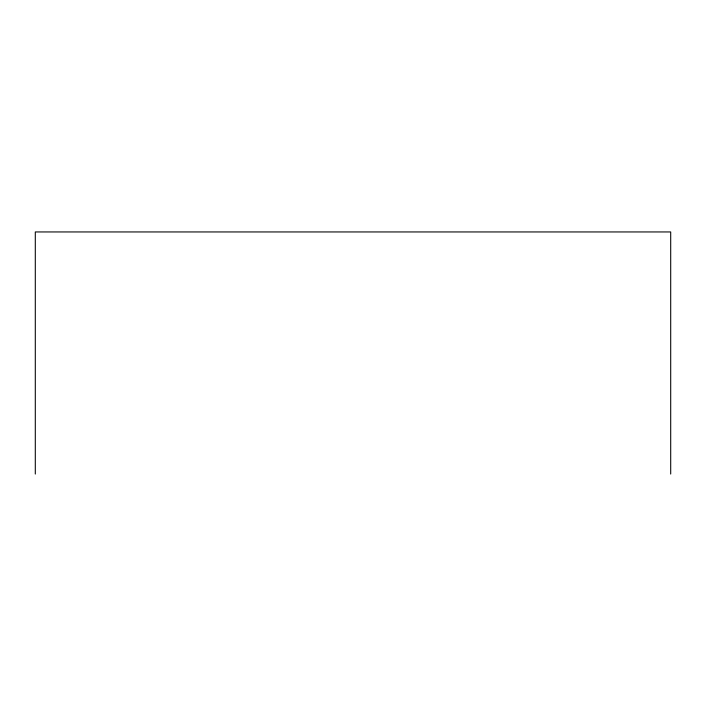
<?xml version="1.0" encoding="UTF-8"?>
<svg xmlns="http://www.w3.org/2000/svg" width="706" height="706" viewBox="0 0 706 706"><rect width="100%" height="100%" fill="white"/><g stroke="black" fill="none" stroke-linecap="round" stroke-linejoin="round"><path stroke-width="1.06" d="M670.7 474.053L670.7 231.947L35.3 231.947L35.3 474.053"/></g></svg>
